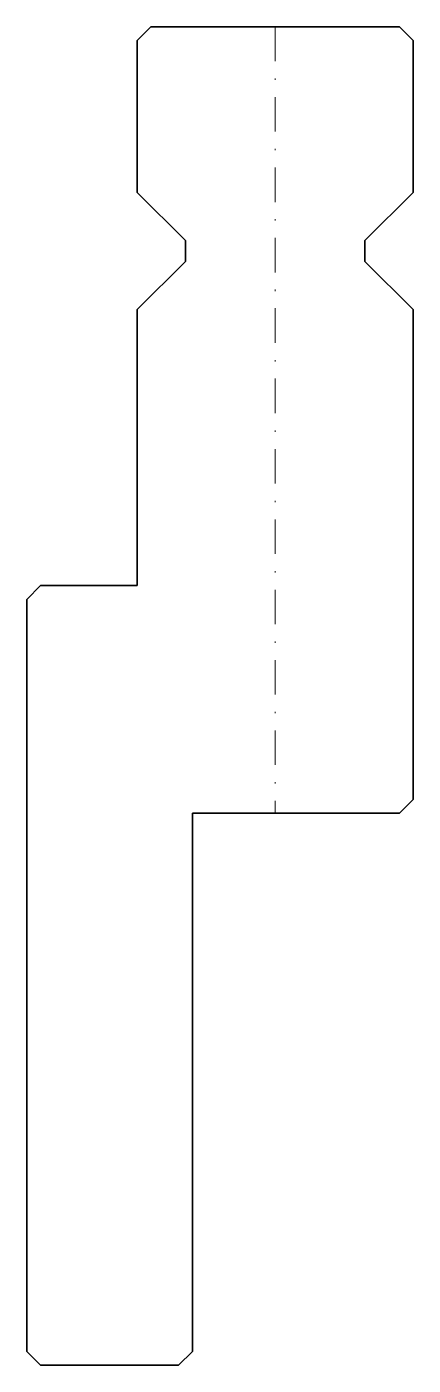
# Model space of a CAD drawing. Header units: millimetres. Extents: x -18 to 10, y -40 to 57.
import ezdxf

# ---------------------------------------------------------------- set-up
doc = ezdxf.new("R2010")
doc.units = ezdxf.units.MM
doc.header["$LTSCALE"] = 5
doc.linetypes.add('AUSGEZOGEN', pattern=[0])
doc.linetypes.add('DASHDOT', pattern=[1, 0.5, -0.25, 0, -0.25])
doc.layers.add('2', color=7, linetype='Continuous')

msp = doc.modelspace()

# ---------------------------------------------------------------- linework, layer by layer
at = {"layer": '2', "color": 7, "linetype": 'AUSGEZOGEN', "lineweight": 35}
for p, q in [((-9, 57), (-10, 56)), ((9, 57), (-9, 57)), ((10, 56), (9, 57)), ((-10, 56), (-10, 45)), ((10, 45), (10, 56)), ((-10, 45), (-6.5, 41.5)), ((6.5, 41.5), (10, 45)), ((-6.5, 41.5), (-6.5, 40)), ((6.5, 40), (6.5, 41.5)), ((-6.5, 40), (-10, 36.5)), ((10, 36.5), (6.5, 40)), ((-10, 36.5), (-10, 16.5)), ((10, 1), (10, 36.5)), ((-17, 16.5), (-18, 15.5)), ((-10, 16.5), (-17, 16.5)), ((-18, 15.5), (-18, -39)), ((9, 0), (10, 1)), ((-6, 0), (9, 0)), ((-6, -39), (-6, 0)), ((-18, -39), (-17, -40)), ((-7, -40), (-6, -39)), ((-17, -40), (-7, -40))]:
    msp.add_line(p, q, dxfattribs=at)
at = {"layer": '2', "color": 7, "linetype": 'DASHDOT', "lineweight": 18}
msp.add_line((0, 57), (0, 0), dxfattribs=at)

doc.saveas('drawing.dxf')
